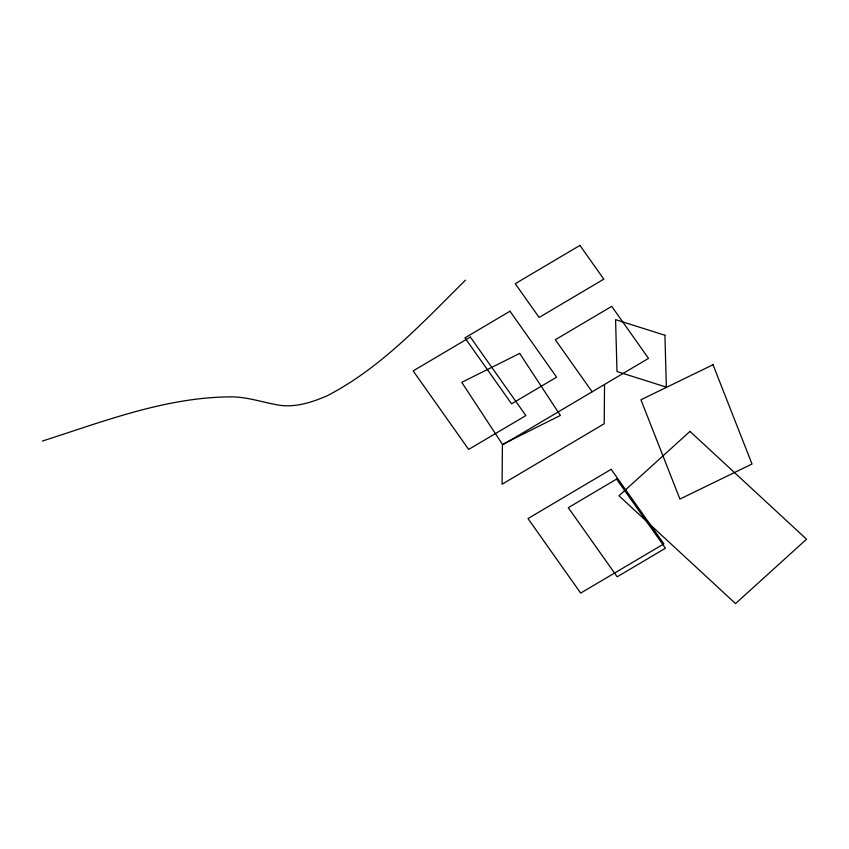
<?xml version="1.0" encoding="UTF-8"?>
<svg xmlns="http://www.w3.org/2000/svg" width="849" height="849" viewBox="0 0 849 849"><rect width="100%" height="100%" fill="white"/><g stroke="black" fill="none" stroke-linecap="round" stroke-linejoin="round"><path stroke-width="1.27" d="M604.541 384.555L604.201 423.757L502.077 484.217L502.417 445.003L648.509 358.374L611.726 306.351L555.331 339.727L592.114 391.76M465.496 280.17C422.993 322.185 381.243 367.755 327.512 395.602C313.143 401.906 297.373 407.127 281.465 405.504C265.291 403.211 249.712 397.374 233.252 396.876C167.306 396.557 104.374 421.21 42.45 441.024M689.982 431.409L618.963 495.784L735.531 603.597L806.55 539.221L689.982 431.409M579.941 245.403L515.247 283.693L539.126 317.452L603.809 279.162L579.941 245.403M509.984 311.222L464.944 337.881L511.565 403.827L556.604 377.168L509.984 311.222M470.357 337.053L413.155 370.907L468.659 449.429L525.86 415.575L470.357 337.053M611.184 469.317L527.993 518.559L580.684 593.101L663.886 543.859L611.184 469.317M616.565 479.101L568.299 507.67L617.181 576.811L665.446 548.231L616.565 479.101M519.684 353.417L461.76 382.337L502.47 444.388L560.382 415.469L519.684 353.417M713.011 364.73L640.931 399.773L679.922 499.063L752.002 464.01L713.011 364.73M664.926 335.249L615.578 319.638L617 371.522L666.348 387.133L664.926 335.249"/></g></svg>
